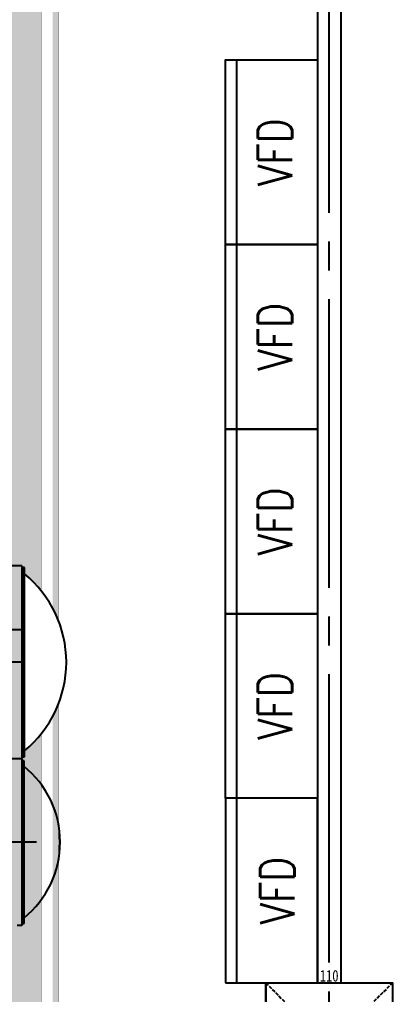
# Model space of a CAD drawing. Extents: x -18489 to 195597, y -1599 to 112111.
# Drawn here: x -14307 to -13983, y 2827 to 3673 of the extents above; entities that cross this region are included whole.
import ezdxf
from ezdxf.enums import TextEntityAlignment as Align

# ---------------------------------------------------------------- set-up
doc = ezdxf.new("R2010")
doc.units = 0
doc.header["$LTSCALE"] = 100
doc.linetypes.add('X-CUB3-L10$0$COL-CEN-LIN', pattern=[3.25, 2.5, -0.25, 0.25, -0.25])
doc.linetypes.add('X-CUB3-L10$0$HIDDEN', pattern=[0.4, 0.3, -0.1])
for name, color, linetype in [('188K-SM-03-F10-MECH-EQ-Y2257103$0$0 Xref', 8, 'Continuous'), ('188K-SM-03-F10-MECH-EQ-Y2257103$0$M-EQU-FOUNDATION', 8, 'Continuous'), ('188K-SM-03-F10-MECH-EQ-Y2257103$0$Micron CUP L10 HVAC EQU$0$E-LAY-EQPM-200x90', 150, 'Continuous'), ('188K-SM-03-F10-MECH-EQ-Y2257103$0$Micron CUP L10 HVAC EQU$0$M-MECH-EQU', 136, 'Continuous'), ('188K-SM-03-F10-MECH-EQ-Y2257103$0$Micron CUP L10 HVAC EQU$0$M-PHASE1 AREA', 252, 'Continuous'), ('X-CUB3-L10$0$CCL', 8, 'X-CUB3-L10$0$COL-CEN-LIN'), ('X-CUB3-L10$0$COL', 8, 'Continuous'), ('X-CUB3-L10$0$WALL-RC', 8, 'Continuous')]:
    doc.layers.add(name, color=color, linetype=linetype)
doc.styles.add('188K-SM-03-F10-MECH-EQ-Y2257103$0$Micron CUP L10 HVAC EQU$0$AA-TXT', font='simplex.shx', dxfattribs={"bigfont": 'china.shx'})
doc.styles.add('188K-SM-03-F10-MECH-EQ-Y2257103$0$Micron CUP L10 HVAC EQU$0$Standard', font='arial.ttf')
doc.styles.add('X-CUB3-L10$0$DIM', font='', dxfattribs={"width": 0.8})
doc.styles.get('X-CUB3-L10$0$DIM').set_extended_font_data('MingLiU')
doc.dimstyles.new('188K-SM-03-F10-MECH-EQ-Y2257103$0$Micron CUP L10 HVAC EQU$0$Standard', dxfattribs={"dimtxt": 0.18, "dimasz": 0.18, "dimexe": 0.18, "dimexo": 0.0625, "dimgap": 0.09, "dimtad": 0, "dimtih": 1, "dimtoh": 1, "dimdec": 4, "dimzin": 0, "dimdsep": 46, "dimtxsty": '188K-SM-03-F10-MECH-EQ-Y2257103$0$Micron CUP L10 HVAC EQU$0$Standard', "dimcen": 0.09, "dimadec": 0, "dimazin": 0, "dimtfac": 1, "dimtdec": 4, "dimtofl": 0, "dimtmove": 0, "dimatfit": 3, "dimfxl": 1, "dimtolj": 1, "dimtzin": 0, "dimarcsym": 0})
doc.dimstyles.new('X-CUB3-L10$0$JJP_005_defpoint', dxfattribs={"dimtxt": 20, "dimasz": 0.5, "dimexe": 0.5, "dimexo": 0.5, "dimgap": 0.5, "dimtad": 1, "dimdsep": 46, "dimtxsty": 'X-CUB3-L10$0$DIM', "dimblk": 'X-CUB3-L10$0$_None', "dimcen": 10, "dimclrd": 256, "dimclre": 256, "dimclrt": 256, "dimadec": 0, "dimazin": 0, "dimtfac": 1, "dimtix": 1, "dimtmove": 2, "dimatfit": 3, "dimldrblk": 'X-CUB3-L10$0$_None', "dimfxl": 0.5, "dimtolj": 1, "dimtzin": 0, "dimarcsym": 0})

# ---------------------------------------------------------------- blocks, each defined once
blk = doc.blocks.new('*D439')
at = {"layer": 'DefPoints', "lineweight": -2, "transparency": 16777216}
blk.add_line((0, 0), (110, 0), dxfattribs=at)
at = {"layer": 'DefPoints', "color": 0, "transparency": 16777216}
for p in [(0, 0), (110, 0), (110, 0)]:
    blk.add_point(p, dxfattribs=at)
at = {"layer": 'DefPoints', "transparency": 16777216, "insert": (55, 6.07), "char_height": 10, "attachment_point": 5, "style": 'X-CUB3-L10$0$DIM'}
blk.add_mtext('\\A1;110', dxfattribs=at)
blk = doc.blocks.new('X-CUB3-L10$0$_None')
blk = doc.blocks.new('*D440')
at = {"layer": 'DefPoints', "lineweight": -2, "transparency": 16777216}
blk.add_line((0, 0), (0, -110), dxfattribs=at)
at = {"layer": 'DefPoints', "color": 0, "transparency": 16777216}
for p in [(0, 0), (0, -110), (0, -110)]:
    blk.add_point(p, dxfattribs=at)
at = {"layer": 'DefPoints', "transparency": 16777216, "insert": (-6.07, -55), "char_height": 10, "attachment_point": 5, "rotation": 90, "style": 'X-CUB3-L10$0$DIM'}
blk.add_mtext('\\A1;110', dxfattribs=at)
blk = doc.blocks.new('*D532')
at = {"layer": '188K-SM-03-F10-MECH-EQ-Y2257103$0$Micron CUP L10 HVAC EQU$0$M-PHASE1 AREA', "color": 0, "lineweight": -2, "transparency": 16777216}
for p, q in [((18382.3, 22814.8), (18382.3, 22260.4)), ((17909.3, 22260.6), (17439.2, 22260.6)), ((17909.3, 22200.4), (17909.3, 22260.7)), ((18382.1, 22260.6), (17909.5, 22260.6))]:
    blk.add_line(p, q, dxfattribs=at)
at = {"layer": '188K-SM-03-F10-MECH-EQ-Y2257103$0$Micron CUP L10 HVAC EQU$0$M-PHASE1 AREA', "color": 0, "transparency": 16777216}
for points in [[(17909.5, 22260.6), (17909.5, 22260.5), (17909.3, 22260.6)], [(18382.1, 22260.6), (18382.1, 22260.5), (18382.3, 22260.6)]]:
    blk.add_solid(points, dxfattribs=at)
at = {"layer": 'DefPoints', "color": 0, "transparency": 16777216}
for p in [(18382.3, 22814.8), (17909.3, 22260.6), (17909.3, 22200.3)]:
    blk.add_point(p, dxfattribs=at)
at = {"layer": '188K-SM-03-F10-MECH-EQ-Y2257103$0$Micron CUP L10 HVAC EQU$0$M-PHASE1 AREA', "color": 0, "transparency": 16777216, "insert": (17438.6, 22260.6), "char_height": 0.18, "attachment_point": 5, "style": '188K-SM-03-F10-MECH-EQ-Y2257103$0$Micron CUP L10 HVAC EQU$0$Standard'}
blk.add_mtext('\\A1;473.0000', dxfattribs=at)
blk = doc.blocks.new('*U438')
at = {"layer": 'DefPoints', "linetype": 'X-CUB3-L10$0$HIDDEN', "ltscale": 0.1}
for p, q in [((110, 0), (0, -110)), ((0, 0), (110, -110))]:
    blk.add_line(p, q, dxfattribs=at)
at = {"layer": 'X-CUB3-L10$0$COL', "ltscale": 0.1}
blk.add_lwpolyline([(0, 0), (110, 0), (110, -110), (0, -110)], close=True, dxfattribs=at)
at = {"layer": 'DefPoints'}
dim = blk.add_linear_dim(base=(110, 0), p1=(0, 0), p2=(110, 0), dimstyle='X-CUB3-L10$0$JJP_005_defpoint', override={"dimtxt": 10}, dxfattribs=at)
dim.commit()
dim.dimension.update_dxf_attribs({"geometry": '*D439', "text_midpoint": (55, 6.067)})
dim = blk.add_linear_dim(base=(0, -110), p1=(0, 0), p2=(0, -110), angle=90, dimstyle='X-CUB3-L10$0$JJP_005_defpoint', override={"dimtxt": 10}, dxfattribs=at)
dim.commit()
dim.dimension.update_dxf_attribs({"geometry": '*D440', "text_midpoint": (-6.067, -55)})
blk = doc.blocks.new('X-CUB3-L10$0$CUB3-10')
at = {"layer": 'X-CUB3-L10$0$CCL'}
blk.add_line((-1200, 0), (-1200, 9982.459), dxfattribs=at)
at = {"layer": 'X-CUB3-L10$0$COL'}
blk.add_blockref('*U438', (-1255, 3557.459), dxfattribs=at)
blk = doc.blocks.new('X-CUB3-L10')
at = {"layer": 'X-CUB3-L10$0$WALL-RC'}
for p, q in [((-14048.15, 3687.46), (-14048.15, 2837.46)), ((-14028.15, 3687.46), (-14028.15, 2837.46))]:
    blk.add_line(p, q, dxfattribs=at)
at = {"layer": 'X-CUB3-L10$0$CCL'}
blk.add_blockref('X-CUB3-L10$0$CUB3-10', (-12838.15, -720), dxfattribs=at)
at = {"layer": 'X-CUB3-L10$0$COL'}
blk.add_blockref('*U438', (-14093.15, 2837.46), dxfattribs=at)
blk = doc.blocks.new('188K-SM-03-F10-MECH-EQ-Y2257103$0$Micron CUP L10 HVAC EQU$0$A$C0c53ceb0')
at = {"layer": '188K-SM-03-F10-MECH-EQ-Y2257103$0$Micron CUP L10 HVAC EQU$0$M-PHASE1 AREA'}
for p, q in [((18382.32831, 22814.65005), (18281.63439, 22814.65005)), ((18382.32831, 22814.65005), (18382.32831, 19696.93438)), ((18509.19987, 21979.03032), (13383.58898, 21979.03032)), ((18382.32831, 21143.4106), (18281.63439, 21143.4106)), ((18382.32772, 21076.28832), (18388.6713, 21076.28832)), ((18402.65255, 21124.46145), (18388.6713, 21124.46145)), ((18388.6713, 21124.46145), (18388.6713, 19715.88267)), ((18402.65255, 19715.88267), (18402.65255, 21124.46145)), ((20250, 19200.00004), (20250, 20800.00004)), ((18509.19987, 20420.17249), (13383.58898, 20420.17249)), ((18382.32831, 19696.93438), (18341.73308, 19696.93438)), ((18382.32772, 19764.0558), (18388.6713, 19764.0558)), ((18388.6713, 19715.88267), (18402.65255, 19715.88267))]:
    blk.add_line(p, q, dxfattribs=at)
blk.add_lwpolyline([(20150, 19200.00004), (20950, 19200.00004), (20950, 20800.00004), (20150, 20800.00004)], close=True, dxfattribs=at)
blk.add_arc((17869.25526, 20420.17206), 845.57744, 309.109784413, 50.890215587, dxfattribs=at)
at = {"layer": '188K-SM-03-F10-MECH-EQ-Y2257103$0$Micron CUP L10 HVAC EQU$0$M-PHASE1 AREA', "style": '188K-SM-03-F10-MECH-EQ-Y2257103$0$Micron CUP L10 HVAC EQU$0$AA-TXT', "width": 0.8}
blk.add_text('VFD', height=300, rotation=90, dxfattribs=at).set_placement((20600, 20000.00004), align=Align.MIDDLE_CENTER)
blk.add_wipeout([(18406.66169, 21212.71964), (18419.94116, 21223.82927), (18433.02471, 21235.16896), (18445.90837, 21246.73526), (18458.58821, 21258.52466), (18471.06036, 21270.53355), (18483.32103, 21282.75828), (18495.36648, 21295.19513), (18507.19304, 21307.8403), (18518.79712, 21320.68995), (18530.17516, 21333.74017), (18541.32372, 21346.98697), (18552.23939, 21360.42632), (18562.91885, 21374.05413), (18573.35885, 21387.86625), (18583.5562, 21401.85846), (18593.5078, 21416.02651), (18603.21061, 21430.36609), (18612.66169, 21444.87282), (18621.85816, 21459.54228), (18630.7972, 21474.37001), (18639.4761, 21489.35149), (18647.89222, 21504.48215), (18656.04299, 21519.75739), (18663.92593, 21535.17256), (18671.53864, 21550.72295), (18678.87879, 21566.40384), (18685.94416, 21582.21044), (18692.73259, 21598.13794), (18699.24201, 21614.18149), (18705.47045, 21630.3362), (18711.41599, 21646.59715), (18717.07684, 21662.95939), (18722.45126, 21679.41793), (18727.53763, 21695.96777), (18732.33438, 21712.60385), (18736.84007, 21729.32111), (18741.05331, 21746.11446), (18744.97282, 21762.97878), (18748.59742, 21779.90895), (18751.92599, 21796.89979), (18754.95753, 21813.94613), (18757.6911, 21831.04279), (18760.12588, 21848.18455), (18762.26112, 21865.36619), (18764.09618, 21882.58248), (18765.63049, 21899.82817), (18766.86359, 21917.09801), (18767.7951, 21934.38675), (18768.42474, 21951.68911), (18768.75231, 21968.99982), (18768.77772, 21986.31361), (18768.50096, 22003.62521), (18767.92212, 22020.92934), (18767.04136, 22038.22074), (18765.85896, 22055.49413), (18764.37528, 22072.74425), (18762.59077, 22089.96585), (18760.50597, 22107.15369), (18758.12152, 22124.30252), (18755.43814, 22141.40713), (18752.45666, 22158.46229), (18749.17798, 22175.46283), (18745.60309, 22192.40356), (18741.7331, 22209.27932), (18737.56917, 22226.08496), (18733.11258, 22242.81538), (18728.36468, 22259.46547), (18723.32691, 22276.03016), (18718.00083, 22292.50441), (18712.38803, 22308.8832), (18706.49025, 22325.16153), (18700.30926, 22341.33445), (18693.84696, 22357.39704), (18687.10532, 22373.3444), (18680.08638, 22389.17167), (18672.79228, 22404.87404), (18665.22526, 22420.44671), (18657.3876, 22435.88495), (18649.2817, 22451.18405), (18640.91004, 22466.33936), (18632.27515, 22481.34625), (18623.37967, 22496.20015), (18614.22631, 22510.89655), (18604.81785, 22525.43095), (18595.15717, 22539.79895), (18585.2472, 22553.99615), (18575.09097, 22568.01824), (18564.69156, 22581.86094), (18554.05215, 22595.52004), (18543.17598, 22608.99138), (18532.06635, 22622.27085), (18520.72666, 22635.3544), (18509.16036, 22648.23806), (18497.37096, 22660.9179), (18485.36207, 22673.39005), (18473.13734, 22685.65072), (18460.70049, 22697.69617), (18448.05532, 22709.52273), (18435.20567, 22721.12681), (18422.15545, 22732.50486), (18408.90865, 22743.65341), (18406.66169, 22745.50567), (18406.66169, 22799.79401), (18388.6713, 22799.79401), (18388.6713, 22745.50567), (18382.32772, 22745.50567), (18382.32772, 21212.71964), (18388.6713, 21212.71964), (18388.6713, 21158.4313), (18406.66169, 21158.4313)]).dxf.layer = '188K-SM-03-F10-MECH-EQ-Y2257103$0$Micron CUP L10 HVAC EQU$0$M-PHASE1 AREA'
at = {"layer": '188K-SM-03-F10-MECH-EQ-Y2257103$0$Micron CUP L10 HVAC EQU$0$M-PHASE1 AREA'}
for p, q in [((18382.32772, 22745.50567), (18388.6713, 22745.50567)), ((18406.66169, 22799.79401), (18388.6713, 22799.79401)), ((18388.6713, 22799.79401), (18388.6713, 21158.4313)), ((18406.66169, 21158.4313), (18406.66169, 22799.79401)), ((18382.32772, 21212.71964), (18388.6713, 21212.71964)), ((18388.6713, 21158.4313), (18406.66169, 21158.4313))]:
    blk.add_line(p, q, dxfattribs=at)
blk.add_arc((17776.78296, 21979.11266), 992.02089, 309.415906561, 50.584093439, dxfattribs=at)
dim = blk.add_linear_dim(base=(17909.32772, 22260.55617), p1=(18382.32772, 22814.8156), p2=(17909.32772, 22200.31068), angle=180, dimstyle='188K-SM-03-F10-MECH-EQ-Y2257103$0$Micron CUP L10 HVAC EQU$0$Standard', dxfattribs=at)
dim.commit()
dim.dimension.update_dxf_attribs({"geometry": '*D532', "text_midpoint": (17438.58855, 22260.55617), "dimtype": 128})
blk = doc.blocks.new('188K-SM-03-F10-MECH-EQ-Y2257103$0$Micron CUP L10 HVAC EQU')
at = {"layer": '188K-SM-03-F10-MECH-EQ-Y2257103$0$Micron CUP L10 HVAC EQU$0$E-LAY-EQPM-200x90'}
for p, q in [((-185916.7, 27682.2), (-185916.7, 29282.2)), ((-185916.7, 26082.2), (-185916.7, 27682.2))]:
    blk.add_line(p, q, dxfattribs=at)
for points in [[(-185216.7, 27682.2), (-186016.7, 27682.2), (-186016.7, 29282.2), (-185216.7, 29282.2)], [(-185216.7, 26082.2), (-186016.7, 26082.2), (-186016.7, 27682.2), (-185216.7, 27682.2)]]:
    blk.add_lwpolyline(points, close=True, dxfattribs=at)
at = {"layer": '188K-SM-03-F10-MECH-EQ-Y2257103$0$Micron CUP L10 HVAC EQU$0$M-MECH-EQU'}
blk.add_blockref('188K-SM-03-F10-MECH-EQ-Y2257103$0$Micron CUP L10 HVAC EQU$0$A$C0c53ceb0', (-206166.7, 2082.2), dxfattribs=at)
at = {"layer": '188K-SM-03-F10-MECH-EQ-Y2257103$0$Micron CUP L10 HVAC EQU$0$E-LAY-EQPM-200x90', "style": '188K-SM-03-F10-MECH-EQ-Y2257103$0$Micron CUP L10 HVAC EQU$0$AA-TXT', "width": 0.8}
for p in [(-185586.7, 28482.2), (-185586.7, 26882.2)]:
    blk.add_text('VFD', height=300, rotation=90, dxfattribs=at).set_placement(p, align=Align.MIDDLE_CENTER)
at = {"layer": '188K-SM-03-F10-MECH-EQ-Y2257103$0$Micron CUP L10 HVAC EQU$0$E-LAY-EQPM-200x90'}
for p, q in [((-185916.7, 24482.2), (-185916.7, 26082.2)), ((-185916.7, 22882.2), (-185916.7, 24482.2))]:
    blk.add_line(p, q, dxfattribs=at)
for points in [[(-185216.7, 24482.2), (-186016.7, 24482.2), (-186016.7, 26082.2), (-185216.7, 26082.2)], [(-185216.7, 22882.2), (-186016.7, 22882.2), (-186016.7, 24482.2), (-185216.7, 24482.2)]]:
    blk.add_lwpolyline(points, close=True, dxfattribs=at)
at = {"layer": '188K-SM-03-F10-MECH-EQ-Y2257103$0$Micron CUP L10 HVAC EQU$0$E-LAY-EQPM-200x90', "style": '188K-SM-03-F10-MECH-EQ-Y2257103$0$Micron CUP L10 HVAC EQU$0$AA-TXT', "width": 0.8}
for p in [(-185586.7, 25282.2), (-185586.7, 23682.2)]:
    blk.add_text('VFD', height=300, rotation=90, dxfattribs=at).set_placement(p, align=Align.MIDDLE_CENTER)
blk = doc.blocks.new('188K-SM-03-F10-MECH-EQ-Y2257103')
at = {"layer": '188K-SM-03-F10-MECH-EQ-Y2257103$0$M-EQU-FOUNDATION'}
h = blk.add_hatch(dxfattribs=at)
h.set_pattern_fill('AR-CONC', color=256, scale=0.1)
h.set_pattern_definition([(50, (4473.521, 709.199), (18.218467, -1.593909), [1.905, -20.955]), (355, (4473.521, 709.2), (-3.524342, 19.105685), [1.524, -16.764058]), (100.45144, (4475.04, 709.066), (14.694125, 17.511775), [1.619001, -17.809024]), (46.1842, (4473.521, 714.28), (27.107904, -4.204233), [2.8575, -31.4325]), (96.63556, (4475.78, 713.93), (23.740413, 24.742612), [2.428502, -26.71356]), (351.18415, (4473.52, 714.28), (23.740413, 24.742612), [2.285997, -25.145973]), (21, (4476.061, 713.009), (15.161439, -10.22652), [1.905, -20.955]), (326, (4476.061, 713.01), (6.180203, 18.418797), [1.524, -16.764]), (71.45144, (4477.325, 712.157), (21.341642, 8.192277), [1.619001, -17.808994]), (37.5, (4473.5214, 709.199), (0.3088603, 8.4555039), [0, -16.5608, 0, -17.018, 0, -16.8275]), (7.5, (4473.521, 709.199), (6.6819663, 10.0180575), [0, -9.7028, 0, -16.1798, 0, -6.4135]), (327.5, (4467.857, 709.199), (13.5590595, -0.5728744), [0, -6.35, 0, -19.812, 0, -26.289]), (317.5, (4465.317, 709.199), (14.812918, 2.542649), [0, -8.255, 0, -13.1572, 0, -18.669])])
h.paths.add_polyline_path([(-14928.15, 5602.46), (-14278.15, 5602.46), (-14278.15, 1902.46), (-14928.15, 1902.46)], flags=16)
h.paths.add_polyline_path([(-14933.15, 5607.46), (-14273.15, 5607.46), (-14273.15, 1897.46), (-14933.15, 1897.46)])
h = blk.add_hatch(dxfattribs=at)
h.set_pattern_fill('AR-CONC', color=256, scale=0.3)
h.set_pattern_definition([(50, (4473.52, 709.2), (54.6554, -4.78173), [5.715, -62.865]), (355, (4473.52, 709.2), (-10.57303, 57.31705), [4.572, -50.29218]), (100.45144, (4478.076, 708.8), (44.08237, 52.53533), [4.857, -53.42707]), (46.1842, (4473.52, 724.44), (81.32371, -12.6127), [8.5725, -94.2975]), (96.63556, (4480.3, 723.39), (71.22124, 74.22784), [7.2855, -80.14068]), (351.18415, (4473.52, 724.44), (71.22124, 74.22784), [6.858, -75.43792]), (21, (4481.14, 720.63), (45.48432, -30.67956), [5.715, -62.865]), (326, (4481.14, 720.63), (18.54061, 55.25639), [4.572, -50.292]), (71.45144, (4484.93, 718.07), (64.02493, 24.57683), [4.857, -53.42698]), (37.5, (4473.521, 709.2), (0.926581, 25.366512), [0, -49.6824, 0, -51.054, 0, -50.4825]), (7.5, (4473.52, 709.2), (20.0459, 30.054172), [0, -29.1084, 0, -48.5394, 0, -19.2405]), (327.5, (4456.529, 709.2), (40.677179, -1.718623), [0, -19.05, 0, -59.436, 0, -78.867]), (317.5, (4448.91, 709.2), (44.438754, 7.62795), [0, -24.765, 0, -39.4716, 0, -56.007])])
h.paths.add_polyline_path([(-14918.15, 5592.46), (-14288.15, 5592.46), (-14288.15, 1912.46), (-14918.15, 1912.46)])
at = {"layer": '188K-SM-03-F10-MECH-EQ-Y2257103$0$M-EQU-FOUNDATION', "const_width": 0.2}
for points in [[(-14933.15, 5607.46), (-14273.15, 5607.46), (-14273.15, 1897.46), (-14933.15, 1897.46)], [(-14928.15, 5602.46), (-14278.15, 5602.46), (-14278.15, 1902.46), (-14928.15, 1902.46)], [(-14918.15, 5592.46), (-14288.15, 5592.46), (-14288.15, 1912.46), (-14918.15, 1912.46)]]:
    blk.add_lwpolyline(points, close=True, dxfattribs=at)
at = {"layer": '188K-SM-03-F10-MECH-EQ-Y2257103$0$0 Xref', "xscale": 0.1, "yscale": 0.1, "zscale": 0.1}
blk.add_blockref('188K-SM-03-F10-MECH-EQ-Y2257103$0$Micron CUP L10 HVAC EQU', (4473.52, 709.2), dxfattribs=at)

msp = doc.modelspace()

# ---------------------------------------------------------------- block references
msp.add_blockref('X-CUB3-L10', (0, 0))

# ---------------------------------------------------------------- next in the draw order: block references
msp.add_blockref('188K-SM-03-F10-MECH-EQ-Y2257103', (0, 0))

doc.saveas('drawing.dxf')
